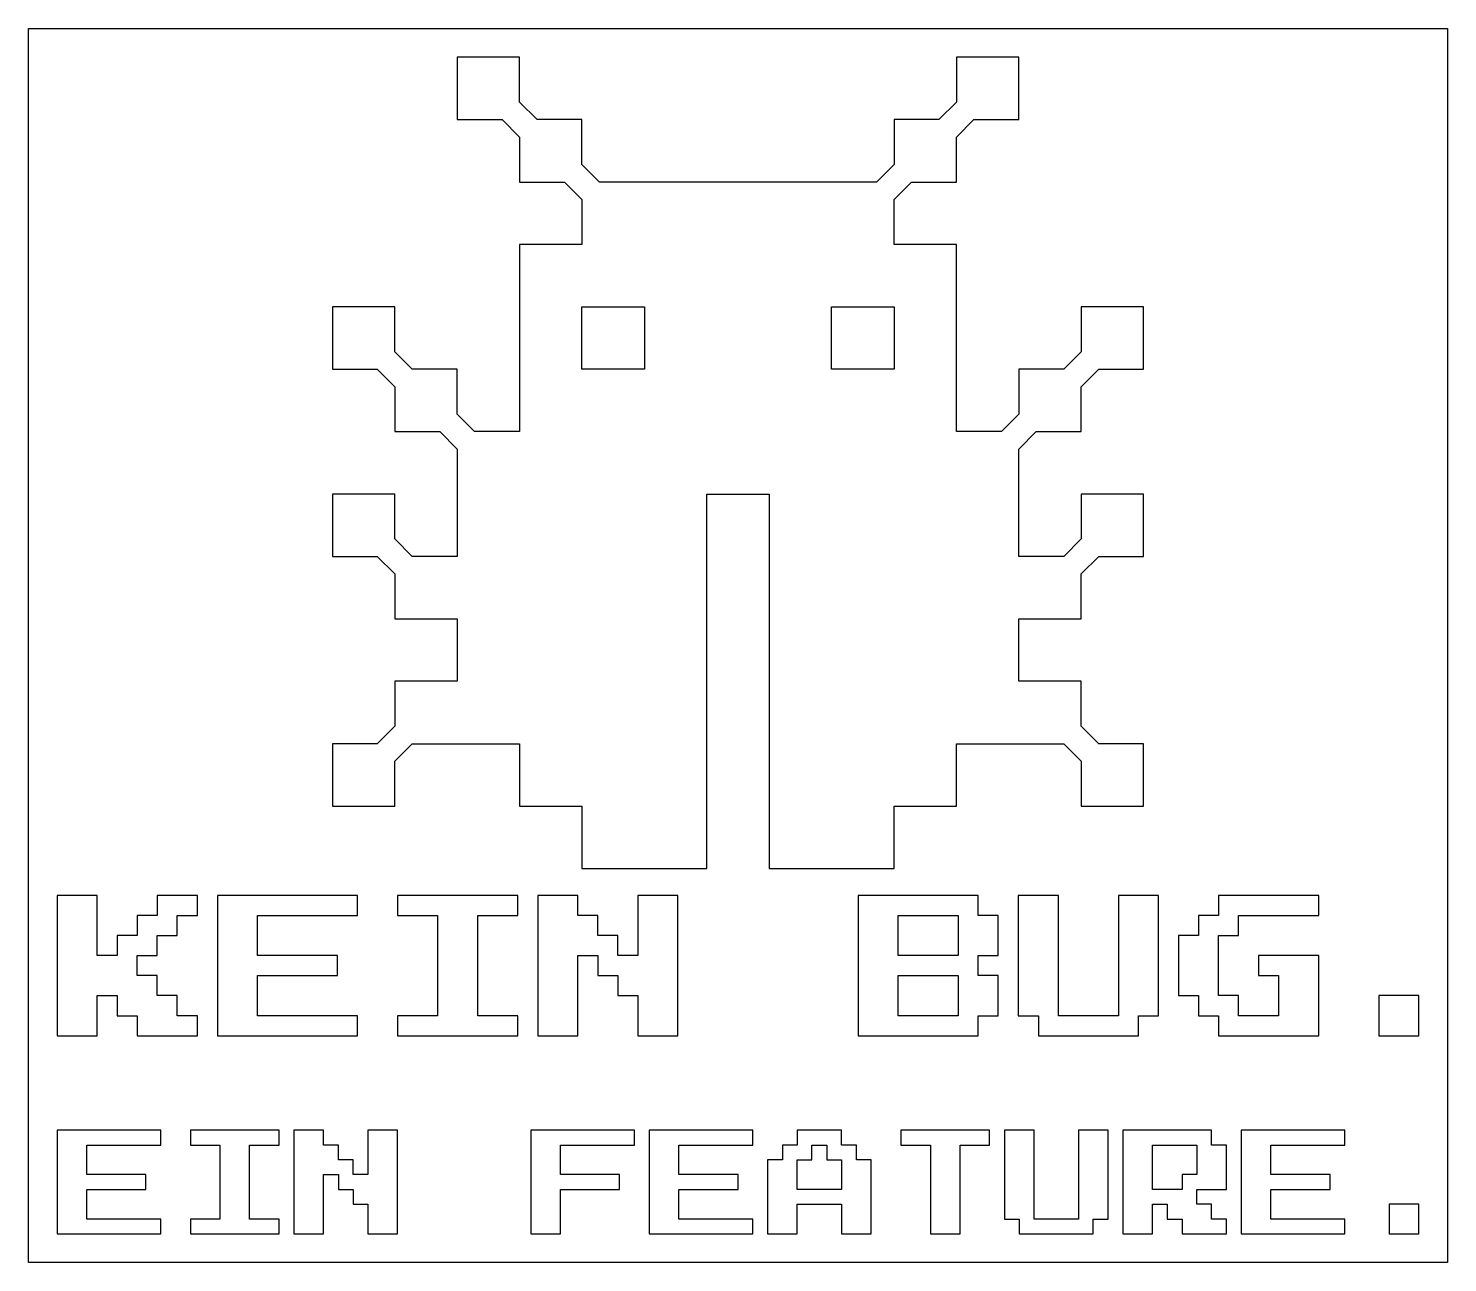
# Model space of a CAD drawing. Header units: millimetres. Extents: x 0 to 272, y 0 to 236.
import ezdxf

# ---------------------------------------------------------------- set-up
doc = ezdxf.new("R2010")
doc.units = ezdxf.units.MM

msp = doc.modelspace()

# ---------------------------------------------------------------- linework, layer by layer
at = {"layer": 'ENTGITTERRAHMEN'}
msp.add_lwpolyline([(0.5, 236.174), (271.5, 236.174), (271.5, 0.5), (0.5, 0.5)], close=True, dxfattribs=at)
at = {"layer": 'MOTIV'}
for points in [[(82.375, 171.091), (73.795, 171.091), (70.458, 174.427), (70.458, 183.007), (58.542, 183.007), (58.542, 171.091), (67.122, 171.091), (70.458, 167.754), (70.458, 159.174), (79.038, 159.174), (82.375, 155.837), (82.375, 135.341), (73.795, 135.341), (70.458, 138.677), (70.458, 147.257), (58.542, 147.257), (58.542, 135.341), (67.122, 135.341), (70.458, 132.004), (70.458, 123.424), (82.375, 123.424), (82.375, 111.507), (70.458, 111.507), (70.458, 102.927), (67.122, 99.591), (58.542, 99.591), (58.542, 87.674), (70.458, 87.674), (70.458, 96.254), (73.795, 99.591), (94.292, 99.591), (94.292, 87.674), (106.208, 87.674), (106.208, 75.757), (130.042, 75.757), (130.042, 147.257), (141.958, 147.257), (141.958, 75.757), (165.792, 75.757), (165.792, 87.674), (177.708, 87.674), (177.708, 99.591), (198.205, 99.591), (201.542, 96.254), (201.542, 87.674), (213.458, 87.674), (213.458, 99.591), (204.878, 99.591), (201.542, 102.927), (201.542, 111.507), (189.625, 111.507), (189.625, 123.424), (201.542, 123.424), (201.542, 132.004), (204.878, 135.341), (213.458, 135.341), (213.458, 147.257), (201.542, 147.257), (201.542, 138.677), (198.205, 135.341), (189.625, 135.341), (189.625, 155.837), (192.962, 159.174), (201.542, 159.174), (201.542, 167.754), (204.878, 171.091), (213.458, 171.091), (213.458, 183.007), (201.542, 183.007), (201.542, 174.427), (198.205, 171.091), (189.625, 171.091), (189.625, 162.511), (186.288, 159.174), (177.708, 159.174), (177.708, 194.924), (165.792, 194.924), (165.792, 203.504), (169.128, 206.841), (177.708, 206.841), (177.708, 215.421), (181.045, 218.757), (189.625, 218.757), (189.625, 230.674), (177.708, 230.674), (177.708, 222.094), (174.372, 218.757), (165.792, 218.757), (165.792, 210.177), (162.455, 206.841), (109.545, 206.841), (106.208, 210.177), (106.208, 218.757), (97.628, 218.757), (94.292, 222.094), (94.292, 230.674), (82.375, 230.674), (82.375, 218.757), (90.955, 218.757), (94.292, 215.421), (94.292, 206.841), (102.872, 206.841), (106.208, 203.504), (106.208, 194.924), (94.292, 194.924), (94.292, 159.174), (85.712, 159.174), (82.375, 162.511)], [(118.125, 183.007), (118.125, 171.091), (106.208, 171.091), (106.208, 183.007)], [(153.875, 183.007), (165.792, 183.007), (165.792, 171.091), (153.875, 171.091)], [(17.471, 47.654), (21.294, 47.654), (21.294, 43.831), (32.765, 43.831), (32.765, 47.654), (28.941, 47.654), (28.941, 51.478), (25.118, 51.478), (25.118, 55.301), (21.294, 55.301), (21.294, 59.125), (25.118, 59.125), (25.118, 62.948), (28.941, 62.948), (28.941, 66.772), (32.765, 66.772), (32.765, 70.595), (25.118, 70.595), (25.118, 66.772), (21.294, 66.772), (21.294, 62.948), (17.471, 62.948), (17.471, 59.125), (13.647, 59.125), (13.647, 70.595), (6, 70.595), (6, 43.831), (13.647, 43.831), (13.647, 51.478), (17.471, 51.478)], [(44.235, 55.301), (59.529, 55.301), (59.529, 59.125), (44.235, 59.125), (44.235, 66.772), (63.353, 66.772), (63.353, 70.595), (36.588, 70.595), (36.588, 43.831), (63.353, 43.831), (63.353, 47.654), (44.235, 47.654)], [(93.941, 70.595), (71, 70.595), (71, 66.772), (78.647, 66.772), (78.647, 47.654), (71, 47.654), (71, 43.831), (93.941, 43.831), (93.941, 47.654), (86.294, 47.654), (86.294, 66.772), (93.941, 66.772)], [(113.059, 51.478), (116.882, 51.478), (116.882, 43.831), (124.529, 43.831), (124.529, 70.595), (116.882, 70.595), (116.882, 59.125), (113.059, 59.125), (113.059, 62.948), (109.235, 62.948), (109.235, 66.772), (105.412, 66.772), (105.412, 70.595), (97.765, 70.595), (97.765, 43.831), (105.412, 43.831), (105.412, 59.125), (109.235, 59.125), (109.235, 55.301), (113.059, 55.301)], [(181.882, 47.654), (185.706, 47.654), (185.706, 55.301), (181.882, 55.301), (181.882, 59.125), (185.706, 59.125), (185.706, 66.772), (181.882, 66.772), (181.882, 70.595), (158.941, 70.595), (158.941, 43.831), (181.882, 43.831)], [(216.294, 70.595), (208.647, 70.595), (208.647, 47.654), (197.176, 47.654), (197.176, 70.595), (189.529, 70.595), (189.529, 47.654), (193.353, 47.654), (193.353, 43.831), (212.471, 43.831), (212.471, 47.654), (216.294, 47.654)], [(235.412, 55.301), (239.235, 55.301), (239.235, 47.654), (231.588, 47.654), (231.588, 51.478), (227.765, 51.478), (227.765, 62.948), (231.588, 62.948), (231.588, 66.772), (246.882, 66.772), (246.882, 70.595), (227.765, 70.595), (227.765, 66.772), (223.941, 66.772), (223.941, 62.948), (220.118, 62.948), (220.118, 51.478), (223.941, 51.478), (223.941, 47.654), (227.765, 47.654), (227.765, 43.831), (246.882, 43.831), (246.882, 59.125), (235.412, 59.125)], [(166.588, 59.125), (166.588, 66.772), (178.059, 66.772), (178.059, 59.125)], [(178.059, 47.654), (166.588, 47.654), (166.588, 55.301), (178.059, 55.301)], [(266, 51.478), (258.353, 51.478), (258.353, 43.831), (266, 43.831)], [(11.652, 14.478), (22.957, 14.478), (22.957, 17.304), (11.652, 17.304), (11.652, 22.957), (25.783, 22.957), (25.783, 25.783), (6, 25.783), (6, 6), (25.783, 6), (25.783, 8.826), (11.652, 8.826)], [(42.739, 22.957), (48.391, 22.957), (48.391, 25.783), (31.435, 25.783), (31.435, 22.957), (37.087, 22.957), (37.087, 8.826), (31.435, 8.826), (31.435, 6), (48.391, 6), (48.391, 8.826), (42.739, 8.826)], [(59.696, 14.478), (62.522, 14.478), (62.522, 11.652), (65.348, 11.652), (65.348, 6), (71, 6), (71, 25.783), (65.348, 25.783), (65.348, 17.304), (62.522, 17.304), (62.522, 20.13), (59.696, 20.13), (59.696, 22.957), (56.87, 22.957), (56.87, 25.783), (51.217, 25.783), (51.217, 6), (56.87, 6), (56.87, 17.304), (59.696, 17.304)], [(102.087, 17.304), (102.087, 22.957), (116.217, 22.957), (116.217, 25.783), (96.435, 25.783), (96.435, 6), (102.087, 6), (102.087, 14.478), (113.391, 14.478), (113.391, 17.304)], [(136, 14.478), (136, 17.304), (124.696, 17.304), (124.696, 22.957), (138.826, 22.957), (138.826, 25.783), (119.043, 25.783), (119.043, 6), (138.826, 6), (138.826, 8.826), (124.696, 8.826), (124.696, 14.478)], [(161.435, 6), (161.435, 20.13), (158.609, 20.13), (158.609, 22.957), (155.783, 22.957), (155.783, 25.783), (147.304, 25.783), (147.304, 22.957), (144.478, 22.957), (144.478, 20.13), (141.652, 20.13), (141.652, 6), (147.304, 6), (147.304, 11.652), (155.783, 11.652), (155.783, 6)], [(184.043, 22.957), (184.043, 25.783), (167.087, 25.783), (167.087, 22.957), (172.739, 22.957), (172.739, 6), (178.391, 6), (178.391, 22.957)], [(206.652, 25.783), (201, 25.783), (201, 8.826), (192.522, 8.826), (192.522, 25.783), (186.87, 25.783), (186.87, 8.826), (189.696, 8.826), (189.696, 6), (203.826, 6), (203.826, 8.826), (206.652, 8.826)], [(215.13, 11.652), (217.957, 11.652), (217.957, 8.826), (220.783, 8.826), (220.783, 6), (229.261, 6), (229.261, 8.826), (226.435, 8.826), (226.435, 11.652), (223.609, 11.652), (223.609, 14.478), (229.261, 14.478), (229.261, 22.957), (226.435, 22.957), (226.435, 25.783), (209.478, 25.783), (209.478, 6), (215.13, 6)], [(249.043, 14.478), (249.043, 17.304), (237.739, 17.304), (237.739, 22.957), (251.87, 22.957), (251.87, 25.783), (232.087, 25.783), (232.087, 6), (251.87, 6), (251.87, 8.826), (237.739, 8.826), (237.739, 14.478)], [(155.783, 20.13), (155.783, 14.478), (147.304, 14.478), (147.304, 20.13), (150.13, 20.13), (150.13, 22.957), (152.957, 22.957), (152.957, 20.13)], [(223.609, 17.304), (220.783, 17.304), (220.783, 14.478), (215.13, 14.478), (215.13, 22.957), (223.609, 22.957)], [(266, 6), (266, 11.652), (260.348, 11.652), (260.348, 6)]]:
    msp.add_lwpolyline(points, close=True, dxfattribs=at)

doc.saveas('drawing.dxf')
